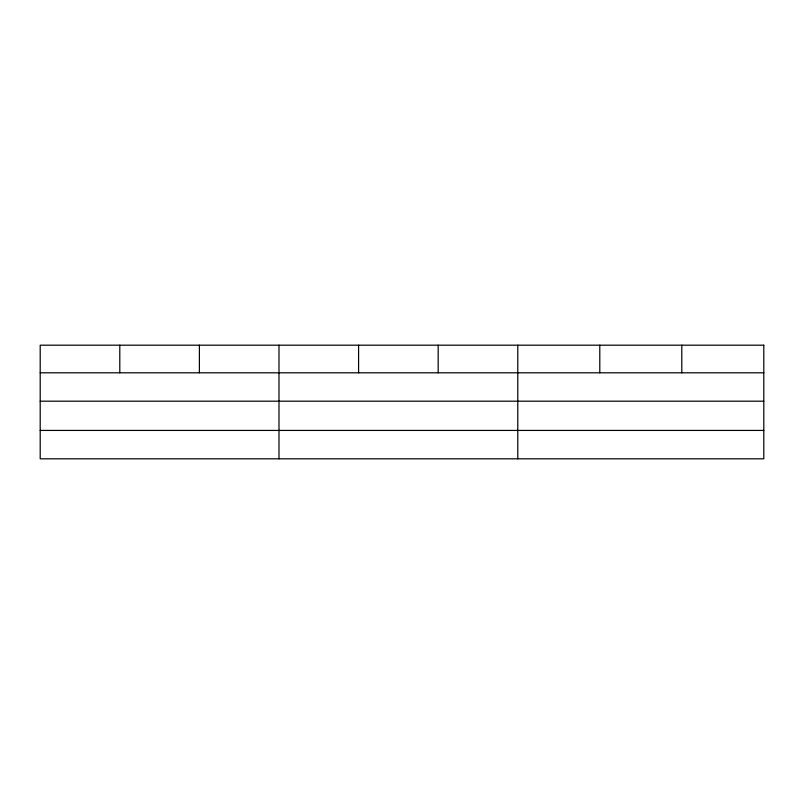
<?xml version="1.0" encoding="UTF-8"?>
<svg xmlns="http://www.w3.org/2000/svg" width="804" height="804" viewBox="0 0 804 804"><rect width="100%" height="100%" fill="white"/><g stroke="black" fill="none" stroke-linecap="round" stroke-linejoin="round"><path stroke-width="1.21" d="M40.2 372.805L763.8 372.805M40.2 401.186L763.8 401.186M40.2 430.431L763.8 430.431M681.792 345.187L681.792 372.805M599.784 345.187L599.784 372.805M517.776 345.187L517.776 458.813M438.18 345.187L438.18 372.805M358.584 345.187L358.584 372.805M278.988 345.187L278.988 458.813M199.392 345.187L199.392 372.805M119.796 345.187L119.796 372.805M763.8 345.187L40.2 345.187L40.2 458.813L763.8 458.813L763.8 345.187"/></g></svg>
